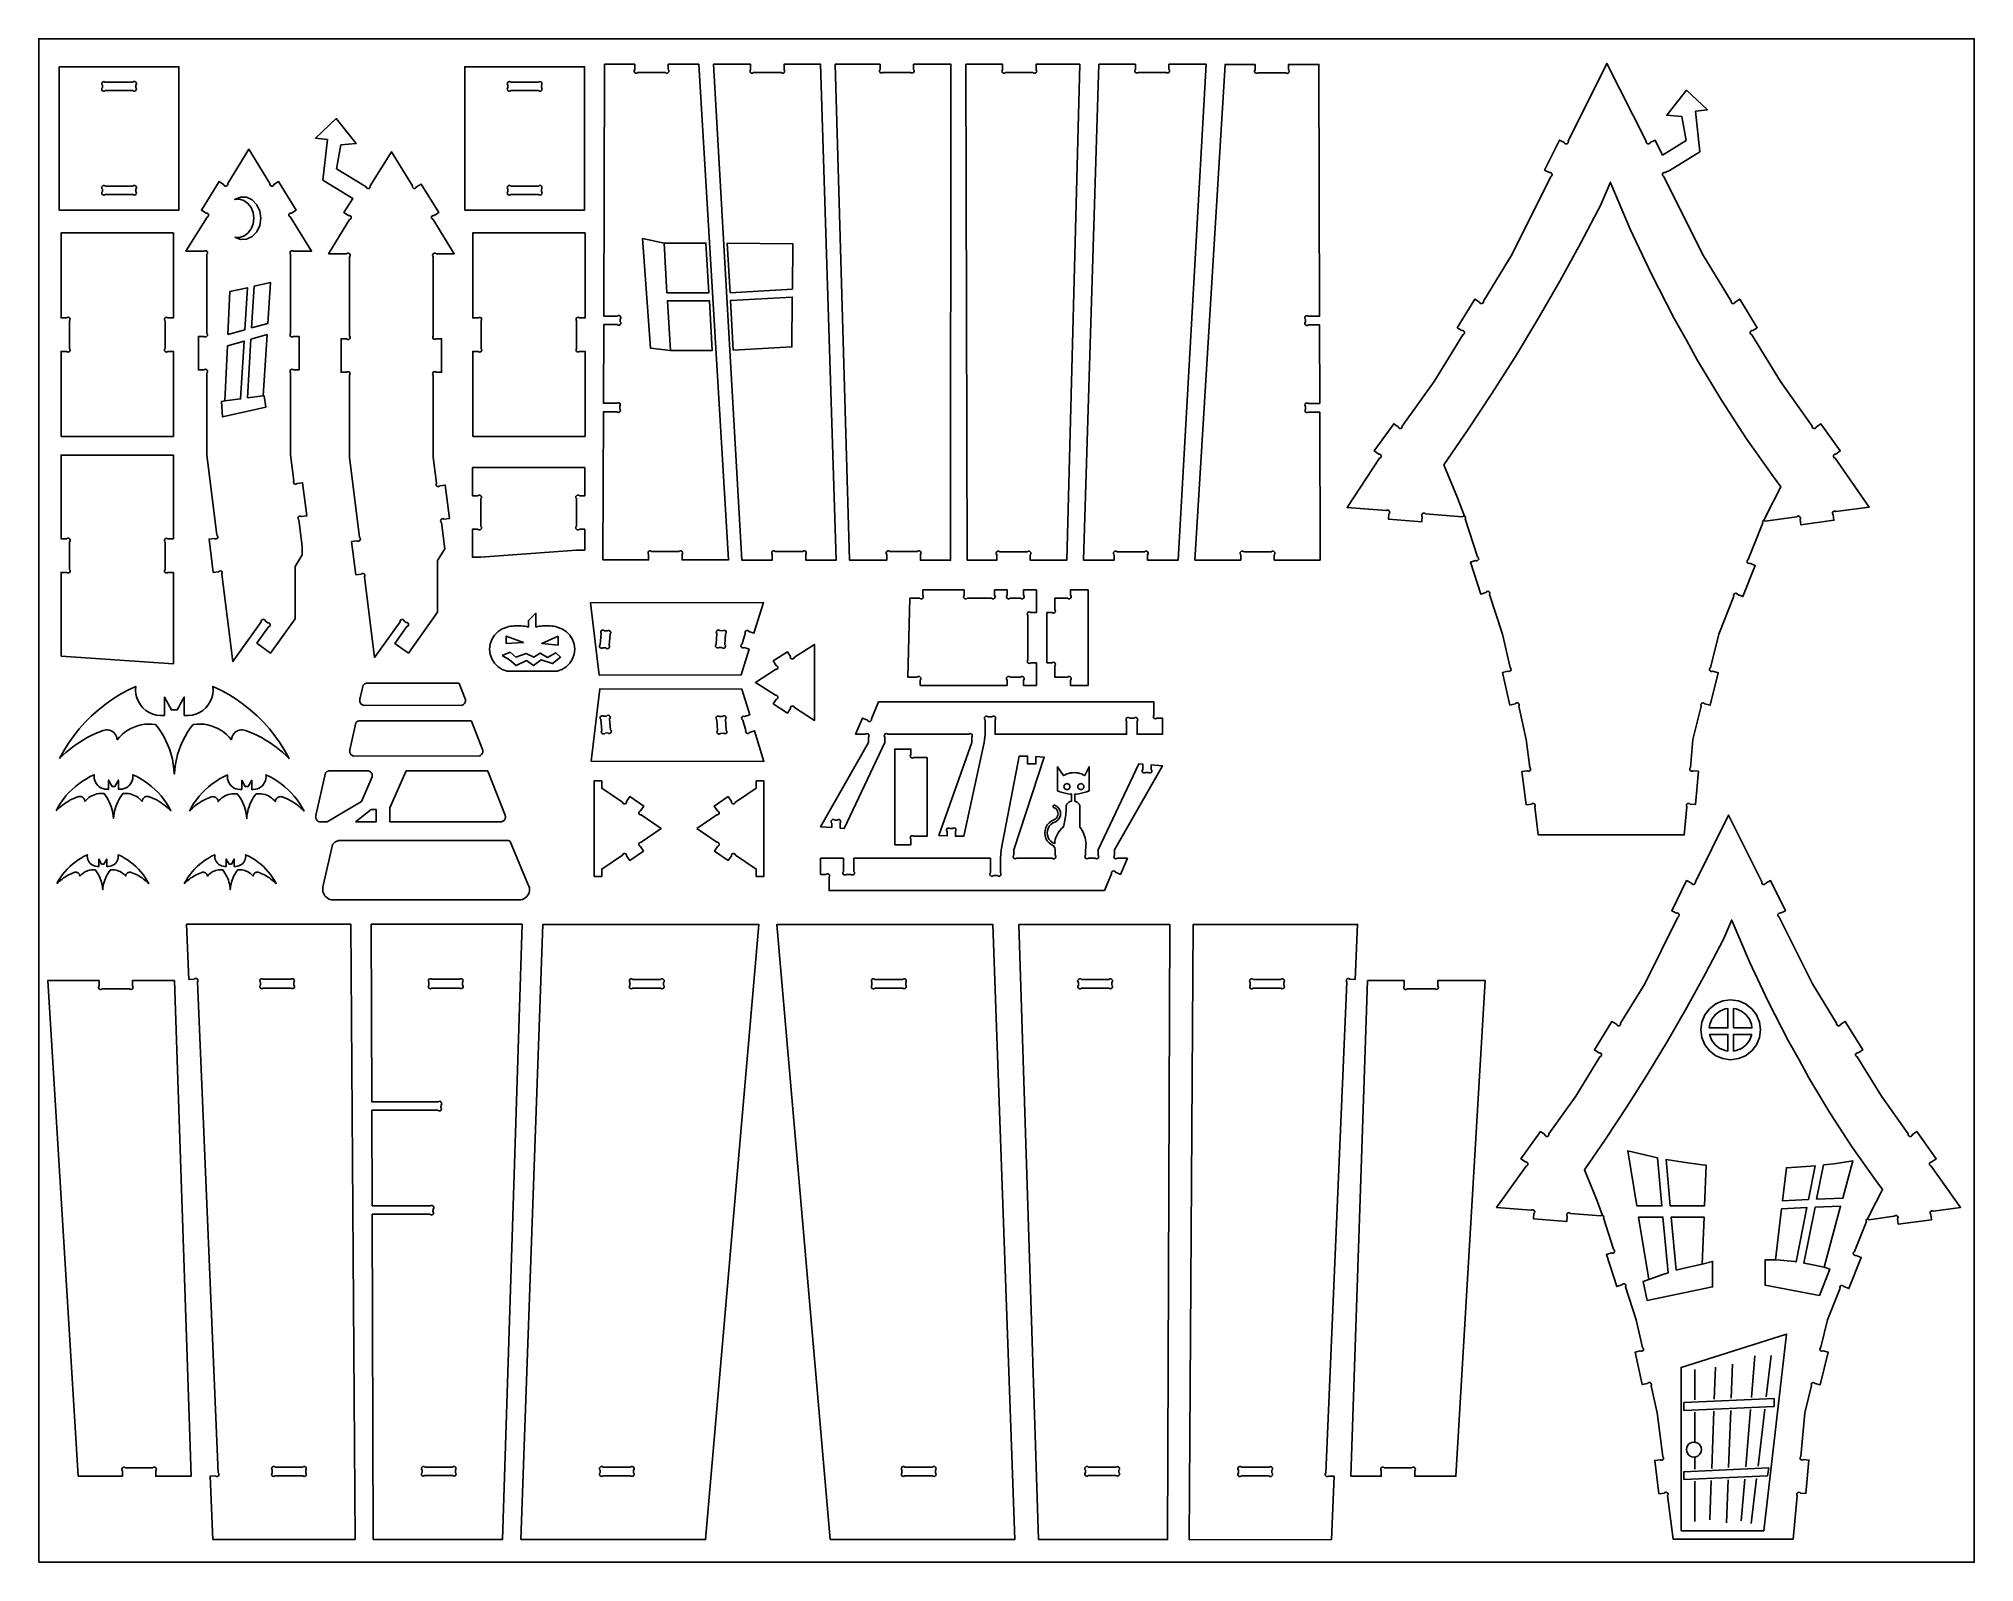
# Model space of a CAD drawing. Extents: x -14.4 to 78, y -12.4 to 60.3.
import ezdxf

# ---------------------------------------------------------------- set-up
doc = ezdxf.new("R2010")
doc.units = 0
doc.header["$MEASUREMENT"] = 0
doc.layers.get('0').update_dxf_attribs({"linetype": 'CONTINUOUS'})
doc.layers.add('ENGRAVING', color=1, linetype='CONTINUOUS')

msp = doc.modelspace()

# ---------------------------------------------------------------- linework, layer by layer
for points in [[(-14.397, -12.427), (-14.397, 60.255), (77.954, 60.255), (77.954, -12.427)], [(-13.42, 58.921), (-7.704, 58.921), (-7.704, 52.084), (-13.42, 52.084)], [(5.93, 52.084), (5.93, 58.921), (11.646, 58.921), (11.646, 52.084)], [(-5.046, 50.79), (-4.823, 50.776), (-4.605, 50.841), (-4.413, 50.98), (-4.263, 51.179), (-4.167, 51.423), (-4.134, 51.69), (-4.167, 51.957), (-4.263, 52.201), (-4.413, 52.4), (-4.605, 52.539), (-4.823, 52.604), (-5.046, 52.59), (-4.772, 52.699), (-4.483, 52.69), (-4.213, 52.564), (-3.994, 52.337), (-3.851, 52.033), (-3.802, 51.69), (-3.851, 51.347), (-3.994, 51.043), (-4.213, 50.816), (-4.483, 50.69), (-4.772, 50.681)], [(15.58, 48.133), (17.578, 48.133), (17.435, 50.503), (15.438, 50.503)], [(18.587, 48.14), (18.452, 50.498), (21.578, 50.475), (21.562, 48.31)], [(-5.369, 46.137), (-5.274, 48.191), (-4.442, 48.376), (-4.565, 46.365)], [(-4.237, 46.458), (-3.465, 46.677), (-3.337, 48.621), (-4.115, 48.448)], [(15.746, 45.384), (17.743, 45.384), (17.601, 47.754), (15.603, 47.754)], [(18.744, 45.391), (21.541, 45.551), (21.559, 47.93), (18.608, 47.761)], [(-5.515, 42.977), (-5.394, 45.601), (-4.598, 45.827), (-4.767, 43.075)], [(-4.442, 43.118), (-4.27, 45.92), (-3.501, 46.137), (-3.694, 43.217)], [(7.349, 30.462), (7.518, 30.29), (7.721, 30.16), (7.947, 30.077), (10.344, 30.077), (10.57, 30.16), (10.773, 30.29), (10.942, 30.462), (11.069, 30.666), (11.148, 30.894), (11.175, 31.134), (11.148, 31.373), (11.069, 31.601), (10.942, 31.806), (10.773, 31.978), (10.57, 32.108), (10.344, 32.19), (10.26, 32.209), (10.175, 32.224), (10.09, 32.236), (10.005, 32.244), (9.919, 32.25), (9.833, 32.251), (9.747, 32.25), (9.662, 32.244), (9.576, 32.236), (9.491, 32.224), (9.407, 32.209), (9.323, 32.19), (9.323, 32.849), (8.968, 32.499), (8.968, 32.19), (8.884, 32.209), (8.8, 32.224), (8.715, 32.236), (8.629, 32.244), (8.544, 32.25), (8.458, 32.251), (8.372, 32.25), (8.286, 32.244), (8.201, 32.236), (8.116, 32.224), (8.031, 32.209), (7.947, 32.19), (7.721, 32.108), (7.518, 31.978), (7.349, 31.806), (7.222, 31.601), (7.143, 31.373), (7.117, 31.134), (7.143, 30.894), (7.222, 30.666)], [(7.914, 31.404), (7.914, 31.758), (8.729, 31.452)], [(10.385, 31.758), (9.605, 31.404), (10.385, 31.331)], [(7.718, 30.838), (8.095, 30.983), (8.372, 30.759), (8.865, 30.932), (9.228, 30.756), (9.528, 30.948), (9.875, 30.743), (10.273, 30.956), (10.506, 30.753), (10.116, 30.442), (9.574, 30.617), (9.208, 30.354), (8.877, 30.585), (8.383, 30.353), (8.058, 30.63)], [(-13.402, 25.914), (-13.255, 26.061), (-13.102, 26.202), (-12.944, 26.337), (-12.781, 26.465), (-12.614, 26.588), (-12.442, 26.704), (-12.265, 26.813), (-12.085, 26.915), (-11.9, 27.011), (-11.712, 27.099), (-11.521, 27.18), (-11.327, 27.254), (-11.252, 27.274), (-11.175, 27.283), (-11.097, 27.28), (-11.02, 27.264), (-10.947, 27.237), (-10.879, 27.2), (-10.818, 27.152), (-10.764, 27.095), (-10.72, 27.031), (-10.687, 26.961), (-10.664, 26.886), (-10.654, 26.809), (-10.542, 26.939), (-10.419, 27.059), (-10.286, 27.168), (-10.144, 27.265), (-9.994, 27.349), (-9.838, 27.42), (-9.676, 27.477), (-9.51, 27.521), (-9.341, 27.549), (-9.169, 27.563), (-8.998, 27.563), (-8.827, 27.547), (-8.685, 27.361), (-8.554, 27.168), (-8.434, 26.967), (-8.327, 26.76), (-8.231, 26.546), (-8.148, 26.328), (-8.078, 26.105), (-8.021, 25.879), (-7.977, 25.649), (-7.946, 25.417), (-7.929, 25.184), (-7.922, 25.184), (-7.905, 25.417), (-7.874, 25.649), (-7.83, 25.879), (-7.773, 26.105), (-7.703, 26.328), (-7.62, 26.546), (-7.524, 26.76), (-7.416, 26.967), (-7.297, 27.168), (-7.166, 27.361), (-7.024, 27.547), (-6.853, 27.563), (-6.681, 27.563), (-6.51, 27.549), (-6.341, 27.521), (-6.175, 27.477), (-6.013, 27.42), (-5.857, 27.349), (-5.707, 27.265), (-5.565, 27.168), (-5.432, 27.059), (-5.309, 26.939), (-5.197, 26.809), (-5.187, 26.886), (-5.164, 26.961), (-5.131, 27.031), (-5.087, 27.095), (-5.033, 27.152), (-4.972, 27.2), (-4.904, 27.237), (-4.83, 27.264), (-4.754, 27.28), (-4.676, 27.283), (-4.599, 27.274), (-4.524, 27.254), (-4.33, 27.18), (-4.139, 27.099), (-3.951, 27.011), (-3.766, 26.915), (-3.586, 26.813), (-3.409, 26.704), (-3.237, 26.588), (-3.069, 26.465), (-2.907, 26.337), (-2.749, 26.202), (-2.596, 26.061), (-2.449, 25.914), (-2.654, 26.287), (-2.88, 26.648), (-3.126, 26.995), (-3.39, 27.328), (-3.674, 27.646), (-3.974, 27.947), (-4.291, 28.231), (-4.624, 28.496), (-4.97, 28.743), (-5.331, 28.969), (-5.703, 29.175), (-6.086, 29.359), (-6.076, 29.173), (-6.094, 28.987), (-6.14, 28.806), (-6.212, 28.634), (-6.31, 28.475), (-6.43, 28.332), (-6.57, 28.209), (-6.728, 28.109), (-6.899, 28.033), (-7.079, 27.985), (-7.264, 27.963), (-7.451, 27.971), (-7.451, 28.849), (-7.79, 28.239), (-8.061, 28.239), (-8.4, 28.849), (-8.4, 27.971), (-8.587, 27.963), (-8.772, 27.985), (-8.952, 28.033), (-9.123, 28.109), (-9.28, 28.209), (-9.421, 28.332), (-9.541, 28.475), (-9.639, 28.634), (-9.711, 28.806), (-9.757, 28.987), (-9.775, 29.173), (-9.765, 29.359), (-10.148, 29.175), (-10.52, 28.969), (-10.88, 28.743), (-11.227, 28.496), (-11.56, 28.231), (-11.877, 27.947), (-12.177, 27.646), (-12.461, 27.328), (-12.725, 26.995), (-12.971, 26.648), (-13.197, 26.287)], [(0.972, 28.531), (0.994, 28.507), (1.02, 28.487), (1.048, 28.47), (1.078, 28.457), (1.109, 28.448), (5.784, 28.454), (5.816, 28.464), (5.846, 28.478), (5.874, 28.497), (5.899, 28.519), (5.921, 28.545), (5.939, 28.573), (5.952, 28.604), (5.962, 28.636), (5.966, 28.669), (5.966, 28.703), (5.961, 28.736), (5.952, 28.768), (5.668, 29.491), (5.665, 29.494), (5.662, 29.497), (5.659, 29.5), (5.655, 29.502), (5.652, 29.504), (5.648, 29.506), (5.644, 29.507), (5.64, 29.509), (5.636, 29.51), (5.632, 29.511), (5.628, 29.511), (5.623, 29.512), (1.312, 29.512), (1.29, 29.512), (1.269, 29.512), (1.247, 29.509), (1.226, 29.506), (1.206, 29.5), (1.185, 29.493), (1.166, 29.485), (1.147, 29.475), (1.129, 29.463), (1.111, 29.451), (1.095, 29.437), (1.08, 29.422), (0.927, 28.746), (0.92, 28.714), (0.918, 28.682), (0.92, 28.649), (0.927, 28.617), (0.938, 28.587), (0.953, 28.558)], [(0.492, 26.116), (0.514, 26.092), (0.539, 26.071), (0.567, 26.054), (0.597, 26.041), (0.628, 26.032), (6.614, 26.038), (6.646, 26.048), (6.676, 26.063), (6.704, 26.081), (6.73, 26.104), (6.751, 26.129), (6.769, 26.158), (6.783, 26.188), (6.792, 26.221), (6.797, 26.254), (6.797, 26.288), (6.792, 26.321), (6.782, 26.353), (6.257, 27.692), (6.254, 27.694), (6.251, 27.697), (6.247, 27.7), (6.244, 27.702), (6.24, 27.704), (6.237, 27.706), (6.233, 27.708), (6.229, 27.709), (6.225, 27.71), (6.221, 27.711), (6.216, 27.712), (6.212, 27.712), (0.871, 27.712), (0.858, 27.709), (0.844, 27.706), (0.831, 27.701), (0.819, 27.696), (0.806, 27.689), (0.795, 27.682), (0.784, 27.674), (0.773, 27.665), (0.764, 27.655), (0.755, 27.645), (0.747, 27.634), (0.739, 27.622), (0.446, 26.331), (0.44, 26.299), (0.438, 26.266), (0.44, 26.234), (0.447, 26.202), (0.458, 26.171), (0.473, 26.142)], [(-13.565, 23.423), (-13.492, 23.497), (-13.415, 23.567), (-13.336, 23.635), (-13.255, 23.699), (-13.171, 23.76), (-13.085, 23.818), (-12.997, 23.873), (-12.907, 23.924), (-12.814, 23.972), (-12.72, 24.016), (-12.625, 24.056), (-12.528, 24.093), (-12.49, 24.103), (-12.452, 24.108), (-12.413, 24.106), (-12.375, 24.098), (-12.338, 24.085), (-12.304, 24.066), (-12.273, 24.042), (-12.246, 24.014), (-12.224, 23.982), (-12.208, 23.947), (-12.196, 23.909), (-12.191, 23.871), (-12.135, 23.936), (-12.074, 23.996), (-12.007, 24.05), (-11.936, 24.098), (-11.861, 24.141), (-11.783, 24.176), (-11.702, 24.205), (-11.619, 24.227), (-11.535, 24.241), (-11.449, 24.248), (-11.363, 24.247), (-11.278, 24.24), (-11.207, 24.147), (-11.141, 24.05), (-11.082, 23.95), (-11.028, 23.846), (-10.98, 23.739), (-10.938, 23.63), (-10.903, 23.519), (-10.875, 23.405), (-10.853, 23.291), (-10.837, 23.175), (-10.829, 23.058), (-10.825, 23.058), (-10.817, 23.175), (-10.801, 23.291), (-10.779, 23.405), (-10.751, 23.519), (-10.716, 23.63), (-10.674, 23.739), (-10.626, 23.846), (-10.573, 23.95), (-10.513, 24.05), (-10.447, 24.147), (-10.376, 24.24), (-10.291, 24.247), (-10.205, 24.248), (-10.119, 24.241), (-10.035, 24.227), (-9.952, 24.205), (-9.871, 24.176), (-9.793, 24.141), (-9.718, 24.098), (-9.647, 24.05), (-9.58, 23.996), (-9.519, 23.936), (-9.463, 23.871), (-9.458, 23.909), (-9.446, 23.947), (-9.43, 23.982), (-9.408, 24.014), (-9.381, 24.042), (-9.35, 24.066), (-9.316, 24.085), (-9.279, 24.098), (-9.241, 24.106), (-9.202, 24.108), (-9.164, 24.103), (-9.126, 24.093), (-9.029, 24.056), (-8.934, 24.016), (-8.84, 23.972), (-8.747, 23.924), (-8.657, 23.873), (-8.569, 23.818), (-8.483, 23.76), (-8.399, 23.699), (-8.318, 23.635), (-8.239, 23.567), (-8.162, 23.497), (-8.089, 23.423), (-8.191, 23.61), (-8.304, 23.79), (-8.427, 23.964), (-8.559, 24.13), (-8.701, 24.289), (-8.851, 24.44), (-9.01, 24.582), (-9.176, 24.714), (-9.349, 24.838), (-9.53, 24.951), (-9.716, 25.054), (-9.907, 25.146), (-9.902, 25.053), (-9.911, 24.96), (-9.934, 24.869), (-9.97, 24.783), (-10.019, 24.704), (-10.079, 24.632), (-10.15, 24.571), (-10.228, 24.521), (-10.314, 24.483), (-10.404, 24.459), (-10.496, 24.448), (-10.59, 24.451), (-10.59, 24.891), (-10.759, 24.586), (-10.895, 24.586), (-11.064, 24.891), (-11.064, 24.451), (-11.158, 24.448), (-11.25, 24.459), (-11.34, 24.483), (-11.426, 24.521), (-11.505, 24.571), (-11.575, 24.632), (-11.635, 24.704), (-11.684, 24.783), (-11.72, 24.869), (-11.743, 24.96), (-11.752, 25.053), (-11.747, 25.146), (-11.938, 25.054), (-12.124, 24.951), (-12.305, 24.838), (-12.478, 24.714), (-12.644, 24.582), (-12.803, 24.44), (-12.953, 24.289), (-13.095, 24.13), (-13.227, 23.964), (-13.35, 23.79), (-13.463, 23.61)], [(-7.21, 23.412), (-7.137, 23.486), (-7.061, 23.556), (-6.982, 23.624), (-6.9, 23.688), (-6.816, 23.749), (-6.73, 23.807), (-6.642, 23.862), (-6.552, 23.913), (-6.46, 23.961), (-6.366, 24.005), (-6.27, 24.045), (-6.173, 24.082), (-6.136, 24.092), (-6.097, 24.097), (-6.058, 24.095), (-6.02, 24.087), (-5.983, 24.074), (-5.949, 24.055), (-5.918, 24.031), (-5.892, 24.003), (-5.87, 23.971), (-5.853, 23.935), (-5.842, 23.898), (-5.836, 23.86), (-5.78, 23.925), (-5.719, 23.985), (-5.652, 24.039), (-5.582, 24.087), (-5.507, 24.13), (-5.429, 24.165), (-5.348, 24.194), (-5.265, 24.215), (-5.18, 24.23), (-5.094, 24.237), (-5.008, 24.236), (-4.923, 24.229), (-4.852, 24.136), (-4.787, 24.039), (-4.727, 23.939), (-4.673, 23.835), (-4.625, 23.728), (-4.584, 23.619), (-4.549, 23.508), (-4.52, 23.394), (-4.498, 23.28), (-4.483, 23.164), (-4.474, 23.047), (-4.47, 23.047), (-4.462, 23.164), (-4.447, 23.28), (-4.425, 23.394), (-4.396, 23.508), (-4.361, 23.619), (-4.319, 23.728), (-4.272, 23.835), (-4.218, 23.939), (-4.158, 24.039), (-4.093, 24.136), (-4.022, 24.229), (-3.936, 24.236), (-3.85, 24.237), (-3.765, 24.23), (-3.68, 24.215), (-3.597, 24.194), (-3.516, 24.165), (-3.438, 24.13), (-3.363, 24.087), (-3.292, 24.039), (-3.226, 23.985), (-3.164, 23.925), (-3.108, 23.86), (-3.103, 23.898), (-3.092, 23.935), (-3.075, 23.971), (-3.053, 24.003), (-3.026, 24.031), (-2.995, 24.055), (-2.961, 24.074), (-2.925, 24.087), (-2.887, 24.095), (-2.848, 24.097), (-2.809, 24.092), (-2.771, 24.082), (-2.674, 24.045), (-2.579, 24.005), (-2.485, 23.961), (-2.393, 23.913), (-2.302, 23.862), (-2.214, 23.807), (-2.128, 23.749), (-2.044, 23.688), (-1.963, 23.624), (-1.884, 23.556), (-1.808, 23.486), (-1.734, 23.412), (-1.837, 23.599), (-1.95, 23.779), (-2.072, 23.953), (-2.205, 24.119), (-2.346, 24.278), (-2.497, 24.429), (-2.655, 24.571), (-2.821, 24.703), (-2.995, 24.826), (-3.175, 24.94), (-3.361, 25.043), (-3.553, 25.135), (-3.548, 25.042), (-3.557, 24.949), (-3.579, 24.858), (-3.616, 24.772), (-3.664, 24.693), (-3.725, 24.621), (-3.795, 24.56), (-3.873, 24.51), (-3.959, 24.472), (-4.049, 24.448), (-4.142, 24.437), (-4.235, 24.44), (-4.235, 24.88), (-4.404, 24.575), (-4.54, 24.575), (-4.71, 24.88), (-4.71, 24.44), (-4.803, 24.437), (-4.896, 24.448), (-4.986, 24.472), (-5.071, 24.51), (-5.15, 24.56), (-5.22, 24.621), (-5.28, 24.693), (-5.329, 24.772), (-5.365, 24.858), (-5.388, 24.949), (-5.397, 25.042), (-5.392, 25.135), (-5.583, 25.043), (-5.77, 24.94), (-5.95, 24.826), (-6.123, 24.703), (-6.289, 24.571), (-6.448, 24.429), (-6.598, 24.278), (-6.74, 24.119), (-6.872, 23.953), (-6.995, 23.779), (-7.108, 23.599)], [(-0.993, 22.895), (-0.634, 22.894), (0.999, 23.87), (1.509, 25.036), (1.518, 25.073), (1.52, 25.111), (1.516, 25.149), (1.506, 25.185), (1.489, 25.219), (1.467, 25.25), (1.44, 25.277), (1.409, 25.299), (1.374, 25.315), (1.337, 25.324), (1.299, 25.328), (-0.479, 25.328), (-0.501, 25.328), (-0.522, 25.328), (-0.544, 25.325), (-0.565, 25.322), (-0.585, 25.316), (-0.606, 25.309), (-0.625, 25.301), (-0.644, 25.291), (-0.662, 25.279), (-0.68, 25.267), (-0.696, 25.253), (-0.711, 25.238), (-1.175, 23.194), (-1.182, 23.162), (-1.184, 23.129), (-1.181, 23.097), (-1.175, 23.065), (-1.164, 23.034), (-1.149, 23.005), (-1.13, 22.978), (-1.107, 22.955), (-1.082, 22.934), (-1.054, 22.917), (-1.024, 22.904)], [(2.359, 22.897), (2.359, 23.569), (3.137, 25.328), (6.991, 25.328), (6.996, 25.327), (7, 25.327), (7.004, 25.326), (7.008, 25.325), (7.012, 25.323), (7.016, 25.322), (7.019, 25.32), (7.023, 25.318), (7.026, 25.315), (7.03, 25.313), (7.033, 25.31), (7.036, 25.307), (7.857, 23.216), (7.866, 23.183), (7.871, 23.15), (7.871, 23.117), (7.867, 23.083), (7.858, 23.051), (7.844, 23.02), (7.826, 22.992), (7.804, 22.966), (7.779, 22.944), (7.751, 22.926), (7.721, 22.911), (7.689, 22.901)], [(34.56, 24.477), (34.537, 24.507), (34.523, 24.541), (34.518, 24.578), (34.523, 24.615), (34.537, 24.649), (34.56, 24.678), (34.59, 24.701), (34.624, 24.715), (34.661, 24.72), (34.698, 24.715), (34.732, 24.701), (34.762, 24.678), (34.784, 24.649), (34.798, 24.615), (34.803, 24.578), (34.798, 24.541), (34.784, 24.507), (34.762, 24.477), (34.732, 24.454), (34.698, 24.44), (34.661, 24.435), (34.624, 24.44), (34.59, 24.454)], [(35.225, 24.477), (35.202, 24.507), (35.188, 24.541), (35.183, 24.578), (35.188, 24.615), (35.202, 24.649), (35.225, 24.678), (35.254, 24.701), (35.289, 24.715), (35.326, 24.72), (35.362, 24.715), (35.397, 24.701), (35.426, 24.678), (35.449, 24.649), (35.463, 24.615), (35.468, 24.578), (35.463, 24.541), (35.449, 24.507), (35.426, 24.477), (35.397, 24.454), (35.362, 24.44), (35.326, 24.435), (35.289, 24.44), (35.254, 24.454)], [(0.723, 22.895), (1.698, 22.896), (1.698, 23.487), (1.466, 23.487)], [(-13.529, 19.947), (-13.47, 20.006), (-13.409, 20.062), (-13.346, 20.116), (-13.281, 20.168), (-13.214, 20.217), (-13.145, 20.263), (-13.074, 20.307), (-13.002, 20.348), (-12.928, 20.386), (-12.853, 20.421), (-12.777, 20.453), (-12.699, 20.483), (-12.669, 20.491), (-12.638, 20.495), (-12.607, 20.493), (-12.577, 20.487), (-12.547, 20.476), (-12.52, 20.461), (-12.495, 20.442), (-12.474, 20.419), (-12.457, 20.394), (-12.443, 20.366), (-12.434, 20.336), (-12.43, 20.305), (-12.385, 20.357), (-12.336, 20.405), (-12.283, 20.448), (-12.226, 20.487), (-12.166, 20.521), (-12.104, 20.549), (-12.039, 20.572), (-11.972, 20.59), (-11.905, 20.601), (-11.836, 20.607), (-11.767, 20.606), (-11.699, 20.6), (-11.642, 20.526), (-11.59, 20.449), (-11.542, 20.368), (-11.499, 20.285), (-11.461, 20.2), (-11.428, 20.113), (-11.4, 20.023), (-11.377, 19.933), (-11.359, 19.841), (-11.347, 19.748), (-11.34, 19.655), (-11.337, 19.655), (-11.33, 19.748), (-11.318, 19.841), (-11.3, 19.933), (-11.277, 20.023), (-11.249, 20.113), (-11.216, 20.2), (-11.178, 20.285), (-11.135, 20.368), (-11.087, 20.449), (-11.035, 20.526), (-10.978, 20.6), (-10.91, 20.606), (-10.841, 20.607), (-10.772, 20.601), (-10.705, 20.59), (-10.638, 20.572), (-10.574, 20.549), (-10.511, 20.521), (-10.451, 20.487), (-10.394, 20.448), (-10.341, 20.405), (-10.292, 20.357), (-10.247, 20.305), (-10.243, 20.336), (-10.234, 20.366), (-10.221, 20.394), (-10.203, 20.419), (-10.182, 20.442), (-10.157, 20.461), (-10.13, 20.476), (-10.101, 20.487), (-10.07, 20.493), (-10.039, 20.495), (-10.008, 20.491), (-9.978, 20.483), (-9.9, 20.453), (-9.824, 20.421), (-9.749, 20.386), (-9.675, 20.348), (-9.603, 20.307), (-9.532, 20.263), (-9.463, 20.217), (-9.396, 20.168), (-9.331, 20.116), (-9.268, 20.062), (-9.207, 20.006), (-9.148, 19.947), (-9.23, 20.096), (-9.32, 20.241), (-9.419, 20.38), (-9.525, 20.513), (-9.638, 20.64), (-9.758, 20.76), (-9.885, 20.874), (-10.018, 20.98), (-10.157, 21.078), (-10.301, 21.169), (-10.45, 21.251), (-10.603, 21.325), (-10.599, 21.251), (-10.606, 21.176), (-10.624, 21.104), (-10.653, 21.035), (-10.692, 20.971), (-10.74, 20.914), (-10.797, 20.865), (-10.86, 20.825), (-10.928, 20.795), (-11, 20.775), (-11.074, 20.767), (-11.149, 20.77), (-11.149, 21.121), (-11.284, 20.877), (-11.393, 20.877), (-11.528, 21.121), (-11.528, 20.77), (-11.603, 20.767), (-11.677, 20.775), (-11.749, 20.795), (-11.818, 20.825), (-11.881, 20.865), (-11.937, 20.914), (-11.985, 20.971), (-12.024, 21.035), (-12.053, 21.104), (-12.071, 21.176), (-12.078, 21.251), (-12.074, 21.325), (-12.228, 21.251), (-12.376, 21.169), (-12.521, 21.078), (-12.659, 20.98), (-12.792, 20.874), (-12.919, 20.76), (-13.039, 20.64), (-13.153, 20.513), (-13.258, 20.38), (-13.357, 20.241), (-13.447, 20.096)], [(-7.449, 19.947), (-7.367, 20.096), (-7.276, 20.241), (-7.178, 20.38), (-7.072, 20.513), (-6.959, 20.64), (-6.839, 20.76), (-6.712, 20.874), (-6.579, 20.98), (-6.44, 21.078), (-6.296, 21.169), (-6.147, 21.251), (-5.994, 21.325), (-5.998, 21.251), (-5.991, 21.176), (-5.973, 21.104), (-5.944, 21.035), (-5.905, 20.971), (-5.857, 20.914), (-5.8, 20.865), (-5.737, 20.825), (-5.669, 20.795), (-5.597, 20.775), (-5.523, 20.767), (-5.448, 20.77), (-5.448, 21.121), (-5.313, 20.877), (-5.204, 20.877), (-5.068, 21.121), (-5.068, 20.77), (-4.994, 20.767), (-4.92, 20.775), (-4.848, 20.795), (-4.779, 20.825), (-4.716, 20.865), (-4.66, 20.914), (-4.612, 20.971), (-4.573, 21.035), (-4.544, 21.104), (-4.526, 21.176), (-4.519, 21.251), (-4.523, 21.325), (-4.369, 21.251), (-4.22, 21.169), (-4.076, 21.078), (-3.938, 20.98), (-3.805, 20.874), (-3.678, 20.76), (-3.558, 20.64), (-3.444, 20.513), (-3.338, 20.38), (-3.24, 20.241), (-3.15, 20.096), (-3.068, 19.947), (-3.127, 20.006), (-3.188, 20.062), (-3.251, 20.116), (-3.316, 20.168), (-3.383, 20.217), (-3.452, 20.263), (-3.522, 20.307), (-3.595, 20.348), (-3.668, 20.386), (-3.744, 20.421), (-3.82, 20.453), (-3.898, 20.483), (-3.928, 20.491), (-3.959, 20.495), (-3.99, 20.493), (-4.02, 20.487), (-4.05, 20.476), (-4.077, 20.461), (-4.101, 20.442), (-4.123, 20.419), (-4.14, 20.394), (-4.154, 20.366), (-4.163, 20.336), (-4.167, 20.305), (-4.212, 20.357), (-4.261, 20.405), (-4.314, 20.448), (-4.371, 20.487), (-4.431, 20.521), (-4.493, 20.549), (-4.558, 20.572), (-4.625, 20.59), (-4.692, 20.601), (-4.761, 20.607), (-4.829, 20.606), (-4.898, 20.6), (-4.955, 20.526), (-5.007, 20.449), (-5.055, 20.368), (-5.098, 20.285), (-5.136, 20.2), (-5.169, 20.113), (-5.197, 20.023), (-5.22, 19.933), (-5.238, 19.841), (-5.25, 19.748), (-5.257, 19.655), (-5.26, 19.655), (-5.267, 19.748), (-5.279, 19.841), (-5.297, 19.933), (-5.319, 20.023), (-5.347, 20.113), (-5.381, 20.2), (-5.419, 20.285), (-5.462, 20.368), (-5.51, 20.449), (-5.562, 20.526), (-5.619, 20.6), (-5.687, 20.606), (-5.756, 20.607), (-5.824, 20.601), (-5.892, 20.59), (-5.959, 20.572), (-6.023, 20.549), (-6.086, 20.521), (-6.146, 20.487), (-6.202, 20.448), (-6.256, 20.405), (-6.305, 20.357), (-6.35, 20.305), (-6.354, 20.336), (-6.363, 20.366), (-6.376, 20.394), (-6.394, 20.419), (-6.415, 20.442), (-6.44, 20.461), (-6.467, 20.476), (-6.496, 20.487), (-6.527, 20.493), (-6.558, 20.495), (-6.589, 20.491), (-6.619, 20.483), (-6.697, 20.453), (-6.773, 20.421), (-6.848, 20.386), (-6.922, 20.348), (-6.994, 20.307), (-7.065, 20.263), (-7.134, 20.217), (-7.201, 20.168), (-7.266, 20.116), (-7.329, 20.062), (-7.39, 20.006)], [(-0.691, 19.315), (-0.635, 19.267), (-0.572, 19.228), (-0.504, 19.198), (-0.433, 19.177), (8.609, 19.177), (8.684, 19.197), (8.755, 19.228), (8.821, 19.27), (8.879, 19.321), (8.929, 19.381), (8.968, 19.448), (8.997, 19.52), (9.014, 19.596), (9.02, 19.673), (9.013, 19.751), (8.994, 19.826), (8.963, 19.898), (8.104, 21.956), (8.097, 21.963), (8.09, 21.969), (8.082, 21.975), (8.075, 21.98), (8.066, 21.985), (8.058, 21.989), (8.049, 21.993), (8.04, 21.996), (8.031, 21.999), (8.022, 22.001), (8.012, 22.002), (8.003, 22.003), (-0.054, 22.003), (-0.087, 21.998), (-0.119, 21.99), (-0.151, 21.981), (-0.182, 21.968), (-0.212, 21.954), (-0.24, 21.937), (-0.268, 21.919), (-0.294, 21.898), (-0.318, 21.875), (-0.34, 21.851), (-0.361, 21.825), (-0.379, 21.797), (-0.819, 19.862), (-0.839, 19.79), (-0.848, 19.717), (-0.847, 19.643), (-0.835, 19.57), (-0.813, 19.499), (-0.781, 19.432), (-0.74, 19.37)], [(8.603, -11.346), (17.419, -11.346), (19.955, 18.003), (9.658, 18.003)], [(23.359, -11.347), (20.823, 18.001), (31.119, 18.001), (32.175, -11.347)], [(33.307, -11.348), (39.467, -11.348), (39.565, 18.004), (32.369, 18.004)], [(65.311, 13.062), (66.196, 13.062), (66.196, 13.987), (66.063, 13.97), (65.815, 13.867), (65.601, 13.703), (65.437, 13.49), (65.335, 13.241)], [(66.463, 13.062), (67.348, 13.062), (67.325, 13.241), (67.222, 13.49), (67.058, 13.703), (66.845, 13.867), (66.596, 13.97), (66.463, 13.987)], [(65.815, 12.083), (66.063, 11.98), (66.196, 11.962), (66.196, 12.752), (65.329, 12.752), (65.335, 12.708), (65.437, 12.46), (65.601, 12.246)], [(66.463, 11.962), (66.596, 11.98), (66.845, 12.083), (67.058, 12.246), (67.222, 12.46), (67.325, 12.708), (67.331, 12.752), (66.463, 12.752)], [(61.851, 4.577), (63.05, 4.577), (62.839, 6.875), (62.296, 6.987), (61.418, 7.199)], [(63.449, 4.577), (65.081, 4.577), (65.162, 6.517), (64.966, 6.536), (64.071, 6.655), (63.245, 6.795)], [(68.804, 4.823), (68.989, 6.394), (69.472, 6.415), (70.364, 6.485), (70.042, 4.874)], [(70.433, 4.89), (71.681, 4.942), (72.162, 6.721), (71.27, 6.588), (70.76, 6.53)], [(62.431, 1.067), (63.098, 1.309), (63.343, 1.385), (63.099, 4.044), (61.939, 4.044)], [(63.731, 1.504), (63.775, 1.517), (64.463, 1.691), (64.966, 1.791), (65.059, 4.044), (63.498, 4.044)], [(68.472, 2.001), (68.692, 1.989), (69.397, 1.914), (69.449, 1.905), (69.966, 4.491), (68.759, 4.441)], [(69.824, 1.846), (70.097, 1.802), (70.791, 1.656), (71.577, 4.557), (70.356, 4.507)]]:
    msp.add_lwpolyline(points, close=True)
for points in [[(-11.22, 57.781), (-9.903, 57.781, 1), (-9.762, 57.923), (-9.762, 58.04, 1), (-9.903, 58.181), (-11.22, 58.181, 1), (-11.361, 58.04), (-11.361, 57.923, 1)], [(9.446, 57.781), (8.129, 57.781, -1), (7.988, 57.923), (7.988, 58.04, -1), (8.129, 58.181), (9.446, 58.181, -1), (9.587, 58.04), (9.587, 57.923, -1)], [(18.516, 35.386), (18.516, 35.388), (16.303, 35.388), (16.303, 35.658, 1), (16.162, 35.799), (14.845, 35.799, 1), (14.704, 35.658), (14.704, 35.388), (12.521, 35.388), (12.546, 42.457), (13.183, 42.455, 1), (13.325, 42.596), (13.325, 42.721, 1), (13.184, 42.863), (12.547, 42.865), (12.56, 46.617), (13.209, 46.615, 1), (13.351, 46.755), (13.352, 46.881, 1), (13.211, 47.023), (12.561, 47.025), (12.603, 59.037), (14.044, 59.037), (14.044, 58.781, 1), (14.185, 58.64), (15.502, 58.64, 1), (15.644, 58.781), (15.644, 59.037), (17.093, 59.037), (18.516, 35.388)], [(19.146, 35.382), (17.792, 59.037), (19.567, 59.037), (19.567, 58.779, 1), (19.709, 58.637), (21.025, 58.637, 1), (21.167, 58.779), (21.167, 59.037), (22.907, 59.037), (23.657, 35.382), (22.2, 35.382), (22.2, 35.654, 1), (22.059, 35.795), (20.742, 35.795, 1), (20.601, 35.654), (20.601, 35.382)], [(27.527, 35.792), (26.21, 35.793, 1), (26.069, 35.651), (26.069, 35.379), (24.282, 35.38), (23.607, 59.037), (25.745, 59.036), (25.745, 58.792, 1), (25.886, 58.651), (27.203, 58.651, 1), (27.344, 58.792), (27.344, 59.036), (29.126, 59.036), (29.11, 35.379), (27.668, 35.379), (27.668, 35.651, 1)], [(29.909, 35.379), (31.316, 35.379), (31.316, 35.638, -1), (31.457, 35.78), (32.774, 35.78, -1), (32.915, 35.638), (32.915, 35.379), (34.654, 35.379), (35.273, 59.038), (33.189, 59.038), (33.189, 58.779, -1), (33.047, 58.638), (31.73, 58.638, -1), (31.589, 58.779), (31.589, 59.038), (29.839, 59.038)], [(35.454, 35.379), (36.911, 35.38), (36.911, 35.638, -1), (37.052, 35.78), (38.369, 35.78, -1), (38.511, 35.639), (38.511, 35.38), (39.965, 35.38), (41.306, 59.036), (39.53, 59.036), (39.53, 58.792, -1), (39.389, 58.65), (38.072, 58.65, -1), (37.931, 58.792), (37.931, 59.036), (36.188, 59.036)], [(40.765, 35.38), (42.21, 59.03), (43.64, 59.03), (43.64, 58.772, 1), (43.781, 58.63), (45.098, 58.63, 1), (45.239, 58.772), (45.239, 59.03), (46.686, 59.03), (46.714, 47.015), (46.18, 47.014, 1), (46.039, 46.872), (46.039, 46.745, 1), (46.181, 46.604), (46.715, 46.605), (46.723, 42.856), (46.189, 42.854, 1), (46.048, 42.713), (46.048, 42.585, 1), (46.19, 42.444), (46.724, 42.446), (46.74, 35.38), (44.555, 35.38), (44.555, 35.639, 1), (44.414, 35.78), (43.097, 35.78, 1), (42.956, 35.639), (42.956, 35.38)], [(56.566, 23.707), (56.823, 23.739, -1), (56.981, 23.616), (57.149, 22.276), (64.118, 22.276), (64.239, 23.613, -1), (64.393, 23.741), (64.65, 23.717), (64.795, 25.31), (64.538, 25.334, -1), (64.41, 25.487), (64.531, 26.825), (64.922, 28.419, -1), (65.093, 28.522), (65.357, 28.458), (65.737, 30.011), (65.473, 30.076, -1), (65.37, 30.247), (65.76, 31.841), (66.48, 33.663, -1), (66.664, 33.743), (66.918, 33.642), (67.506, 35.13), (67.251, 35.23, -1), (67.171, 35.414), (67.861, 37.159, -1), (67.974, 37.247), (69.482, 37.448, -1), (69.641, 37.327), (69.675, 37.071), (71.26, 37.282), (71.226, 37.538, -1), (71.348, 37.697), (72.939, 37.91), (71.312, 40.241, -1), (71.346, 40.437), (71.558, 40.588), (70.629, 41.89), (70.418, 41.739, -1), (70.221, 41.772), (68.701, 43.903), (67.334, 46.135, -1), (67.381, 46.329), (67.602, 46.464), (66.767, 47.828), (66.546, 47.693, -1), (66.352, 47.74), (64.985, 49.972), (63.142, 53.681, -1), (63.206, 53.87), (63.438, 53.985), (64.862, 54.862), (64.647, 56.796), (65.218, 56.859), (65.217, 56.866), (64.222, 57.795), (63.278, 56.601), (64.005, 56.537), (64.21, 55.404), (63.079, 54.707), (62.726, 55.417), (62.493, 55.302, -1), (62.304, 55.365), (60.423, 59.074), (58.58, 55.366, -1), (58.391, 55.302), (58.159, 55.417), (57.448, 53.985), (57.679, 53.87, -1), (57.743, 53.68), (55.9, 49.972), (54.533, 47.74, -1), (54.339, 47.693), (54.119, 47.828), (53.283, 46.464), (53.504, 46.329, -1), (53.551, 46.135), (52.184, 43.902), (50.664, 41.772, -1), (50.467, 41.739), (50.257, 41.889), (49.327, 40.587), (49.542, 40.434, -1), (49.578, 40.241), (48.029, 37.894), (49.897, 37.744, -1), (50.027, 37.592), (50.006, 37.334), (51.595, 37.207), (51.615, 37.465, -1), (51.768, 37.594), (53.543, 37.452, -1), (53.666, 37.354), (54.253, 35.538, -1), (54.162, 35.36), (53.916, 35.281), (54.407, 33.759), (54.653, 33.838, -1), (54.831, 33.747), (55.447, 31.841), (55.805, 30.251, -1), (55.699, 30.082), (55.446, 30.025), (55.798, 28.465), (56.05, 28.521, -1), (56.219, 28.415), (56.578, 26.825), (56.746, 25.484, -1), (56.623, 25.326), (56.367, 25.294)], [(3.13, 32.412), (3.045, 32.473, 1), (2.847, 32.44), (1.631, 30.736), (1.146, 34.591, 1), (0.988, 34.713), (0.732, 34.681), (0.532, 36.268), (0.789, 36.3, 1), (0.911, 36.458), (0.43, 40.286), (0.43, 44.2, 1), (0.288, 44.341), (0.03, 44.341), (0.03, 45.94), (0.288, 45.94, 1), (0.43, 46.082), (0.43, 49.854, 1), (0.288, 49.996), (-0.57, 49.996), (0.436, 51.628, 1), (0.389, 51.822), (0.169, 51.958), (0.587, 52.636), (-0.837, 53.513), (-0.622, 55.446), (-1.193, 55.51), (-1.192, 55.517), (-0.197, 56.446), (0.747, 55.252), (0.019, 55.188), (-0.185, 54.055), (1.228, 53.184, 1), (1.423, 53.23), (2.428, 54.863), (3.434, 53.23, 1), (3.628, 53.184), (3.848, 53.32), (4.687, 51.958), (4.467, 51.822, 1), (4.421, 51.628), (5.426, 49.996), (4.568, 49.996, 1), (4.427, 49.854), (4.427, 46.082, 1), (4.568, 45.94), (4.827, 45.94), (4.827, 44.341), (4.568, 44.341, 1), (4.427, 44.2), (4.427, 40.286), (4.582, 39.05, 1), (4.74, 38.927), (4.997, 38.959), (5.196, 37.372), (4.94, 37.34, 1), (4.817, 37.182), (4.976, 35.925), (4.635, 35.367), (4.635, 32.9), (3.24, 30.945), (2.589, 31.41), (3.163, 32.215, 1)], [(-6.071, 34.798), (-5.814, 34.83, -1), (-5.656, 34.707), (-5.132, 30.542), (-3.778, 32.44, -1), (-3.581, 32.473), (-3.465, 32.39, -1), (-3.432, 32.193), (-3.988, 31.413), (-3.338, 30.948), (-2.168, 32.588), (-2.168, 35.08), (-1.827, 35.632), (-1.827, 36.042), (-1.985, 37.299, -1), (-1.863, 37.457), (-1.606, 37.489), (-1.806, 39.076), (-2.062, 39.044, -1), (-2.22, 39.166), (-2.376, 40.402), (-2.376, 44.316, -1), (-2.234, 44.458), (-1.976, 44.458), (-1.976, 46.057), (-2.234, 46.057, -1), (-2.376, 46.199), (-2.376, 49.971, -1), (-2.234, 50.113), (-1.376, 50.113), (-2.382, 51.745, -1), (-2.336, 51.939), (-2.116, 52.075), (-2.954, 53.437), (-3.174, 53.301, -1), (-3.369, 53.347), (-4.374, 54.979), (-5.38, 53.347, -1), (-5.574, 53.301), (-5.794, 53.437), (-6.633, 52.075), (-6.413, 51.939, -1), (-6.367, 51.745), (-7.372, 50.113), (-6.514, 50.113, -1), (-6.373, 49.971), (-6.373, 46.199, -1), (-6.514, 46.057), (-6.773, 46.057), (-6.773, 44.458), (-6.514, 44.458, -1), (-6.373, 44.316), (-6.373, 40.402), (-5.891, 36.575, -1), (-6.014, 36.417), (-6.27, 36.385)], [(-11.361, 53.082), (-11.361, 52.965, 1), (-11.22, 52.823), (-9.903, 52.823, 1), (-9.762, 52.965), (-9.762, 53.082, 1), (-9.903, 53.223), (-11.22, 53.223, 1)], [(8.129, 53.223), (9.446, 53.223, -1), (9.587, 53.082), (9.587, 52.965, -1), (9.446, 52.823), (8.129, 52.823, -1), (7.988, 52.965), (7.988, 53.082, -1)], [(-13.329, 41.282), (-7.971, 41.282), (-7.971, 45.338), (-8.229, 45.338, -1), (-8.371, 45.479), (-8.371, 46.796, -1), (-8.229, 46.937), (-7.971, 46.937), (-7.971, 50.992), (-13.329, 50.992), (-13.329, 46.937), (-13.07, 46.937, -1), (-12.929, 46.796), (-12.929, 45.479, -1), (-13.07, 45.338), (-13.329, 45.338)], [(6.311, 41.282), (6.311, 45.338), (6.57, 45.338, 1), (6.711, 45.479), (6.711, 46.796, 1), (6.57, 46.937), (6.311, 46.937), (6.311, 50.992), (11.669, 50.992), (11.669, 46.937), (11.411, 46.937, 1), (11.269, 46.796), (11.269, 45.479, 1), (11.411, 45.338), (11.669, 45.338), (11.669, 41.282)], [(-13.328, 30.799), (-13.328, 34.798), (-13.069, 34.798, 1), (-12.928, 34.939), (-12.928, 36.256, 1), (-13.069, 36.397), (-13.328, 36.397), (-13.328, 40.396), (-7.97, 40.396), (-7.97, 36.397), (-8.228, 36.397, 1), (-8.37, 36.256), (-8.37, 34.939, 1), (-8.228, 34.798), (-7.97, 34.798), (-7.97, 30.431)], [(6.7, 35.519), (6.3, 35.519), (6.3, 36.856), (6.559, 36.856, 1), (6.7, 36.997), (6.7, 38.314, 1), (6.559, 38.456), (6.3, 38.456), (6.3, 39.792), (11.658, 39.792), (11.658, 38.456), (11.4, 38.456, 1), (11.258, 38.314), (11.258, 36.997, 1), (11.4, 36.856), (11.658, 36.856), (11.658, 35.862), (11.258, 35.862)], [(12.347, 29.894), (19.126, 29.912), (19.498, 31.133), (19.257, 31.207, -1), (19.163, 31.383), (19.314, 31.878, -1), (19.49, 31.972), (19.731, 31.898), (20.177, 33.36), (11.927, 33.339)], [(27.665, 29.404), (27.665, 29.662, 1), (27.523, 29.803), (27.075, 29.803), (27.17, 33.562), (27.639, 33.562, 1), (27.78, 33.703), (27.78, 33.962), (29.761, 33.962), (29.761, 33.703, 1), (29.903, 33.562), (31.065, 33.562, 1), (31.207, 33.703), (31.207, 33.962), (31.807, 33.962), (31.807, 33.703, 1), (31.948, 33.562), (32.448, 33.562, 1), (32.589, 33.703), (32.589, 33.962), (33.204, 33.962), (33.204, 32.882), (32.941, 32.882, 1), (32.8, 32.741), (32.8, 30.625, 1), (32.941, 30.483), (33.204, 30.483), (33.204, 29.404), (32.589, 29.404), (32.589, 29.662, 1), (32.448, 29.803), (31.948, 29.803, 1), (31.807, 29.662), (31.807, 29.404)], [(34.831, 29.404), (34.831, 29.662, 1), (34.689, 29.803), (34.084, 29.803), (34.084, 30.342, 1), (33.943, 30.483), (33.704, 30.483), (33.704, 32.882), (33.943, 32.882, 1), (34.084, 33.024), (34.084, 33.562), (34.689, 33.562, 1), (34.831, 33.703), (34.831, 33.962), (35.67, 33.962), (35.67, 29.404)], [(12.816, 31.32), (12.862, 31.848, 1), (12.733, 32.001), (12.594, 32.013, 1), (12.441, 31.884), (12.396, 31.357, 1), (12.524, 31.204), (12.663, 31.192, 1)], [(18.242, 32.01), (18.108, 32.018, 1), (17.959, 31.885), (17.929, 31.369, 1), (18.062, 31.22), (18.196, 31.212, 1), (18.345, 31.345), (18.375, 31.861, 1)], [(20.653, 28.518), (20.792, 28.736, 1), (20.75, 28.931), (19.795, 29.545), (20.75, 30.159, 1), (20.792, 30.354), (20.653, 30.572), (21.325, 31.004), (21.465, 30.787, 1), (21.66, 30.744), (22.615, 31.358), (22.615, 27.732), (21.66, 28.346, 1), (21.465, 28.303), (21.325, 28.086)], [(11.955, 25.797), (20.205, 25.775), (19.759, 27.238), (19.518, 27.164, -1), (19.342, 27.258), (19.191, 27.753, -1), (19.285, 27.929), (19.526, 28.003), (19.154, 29.223), (12.375, 29.241)], [(12.844, 27.815), (12.89, 27.288, -1), (12.761, 27.135), (12.623, 27.123, -1), (12.47, 27.252), (12.424, 27.779, -1), (12.552, 27.932), (12.691, 27.944, -1)], [(17.987, 27.251), (17.957, 27.767, -1), (18.09, 27.916), (18.224, 27.924, -1), (18.373, 27.791), (18.403, 27.275, -1), (18.271, 27.125), (18.137, 27.118, -1)], [(23.44, 22.625), (23.44, 22.839, -1), (23.582, 22.98), (23.699, 22.98, -1), (23.84, 22.839), (23.84, 22.595), (24.04, 22.58), (25.976, 26.674), (25.976, 26.933, -1), (26.117, 27.074), (29.976, 27.074, -1), (30.118, 26.933), (30.118, 26.674), (28.556, 22.248), (28.941, 22.227), (28.941, 22.434, -1), (29.082, 22.575), (29.199, 22.575, -1), (29.34, 22.434), (29.34, 22.205), (29.74, 22.205), (30.717, 26.674), (30.754, 27.074), (30.754, 27.766, -1), (30.895, 27.908), (31.09, 27.908, -1), (31.231, 27.766), (31.231, 27.074), (37.512, 27.074), (37.512, 27.704, -1), (37.653, 27.845), (37.87, 27.845, -1), (38.012, 27.704), (38.012, 27.074), (39.214, 27.074), (39.214, 27.845), (38.956, 27.845, -1), (38.814, 27.987), (38.814, 28.617), (25.676, 28.617), (25.333, 27.817, -1), (25.147, 27.743), (24.91, 27.845), (24.578, 27.074), (25.051, 27.074, -1), (25.193, 26.933), (25.193, 26.674), (22.911, 22.664)], [(34.105, 21.562), (34.105, 21.304, -1), (33.963, 21.162), (32.265, 21.162, -1), (32.123, 21.304), (32.123, 21.562), (33.57, 25.989), (33.185, 26.01), (33.185, 25.661), (32.785, 25.661), (32.785, 26.032), (32.385, 26.032), (31.524, 21.562), (31.487, 21.162), (31.487, 20.47, -1), (31.346, 20.329), (31.151, 20.329, -1), (31.009, 20.47), (31.009, 21.162), (24.498, 21.162), (24.498, 20.532, -1), (24.357, 20.391), (24.139, 20.391, -1), (23.998, 20.532), (23.998, 21.162), (22.911, 21.162), (22.911, 20.391), (23.17, 20.391, -1), (23.311, 20.25), (23.311, 19.62), (36.45, 19.62), (36.793, 20.419, -1), (36.979, 20.493), (37.216, 20.391), (37.547, 21.162), (37.074, 21.162, -1), (36.933, 21.304), (36.933, 21.562), (39.214, 25.573), (38.685, 25.612), (38.685, 25.397, -1), (38.544, 25.256), (38.427, 25.256, -1), (38.285, 25.397), (38.285, 25.641), (38.086, 25.656), (36.15, 21.562), (36.15, 21.304, -1), (36.009, 21.162), (35.692, 21.162, -1), (35.55, 21.304), (35.55, 21.562), (35.564, 21.656), (35.571, 21.751), (35.572, 21.846), (35.565, 21.941), (35.552, 22.035), (35.533, 22.128), (35.507, 22.22), (35.475, 22.309), (35.436, 22.396), (35.392, 22.48), (35.341, 22.561), (35.285, 22.638), (35.285, 23.673), (35.25, 23.733), (35.205, 23.786), (35.15, 23.829), (35.089, 23.861), (35.046, 23.873), (35.046, 24.219), (35.098, 24.221), (35.227, 24.235), (35.356, 24.258), (35.482, 24.291), (35.606, 24.332), (35.727, 24.382), (35.727, 25.521), (35.515, 25.103), (35.437, 25.146), (35.355, 25.181), (35.27, 25.209), (35.183, 25.229), (35.094, 25.241), (35.005, 25.246), (34.916, 25.241), (34.827, 25.229), (34.74, 25.209), (34.655, 25.181), (34.573, 25.146), (34.495, 25.103), (34.207, 25.521), (34.207, 24.382), (34.328, 24.332), (34.452, 24.291), (34.578, 24.258), (34.707, 24.235), (34.837, 24.221), (34.884, 24.219), (34.884, 23.88), (34.817, 23.861), (34.755, 23.829), (34.701, 23.786), (34.655, 23.733), (34.62, 23.673), (34.623, 23.586), (34.623, 23.498), (34.621, 23.411), (34.616, 23.323), (34.608, 23.236), (34.598, 23.149), (34.585, 23.062), (34.569, 22.976), (34.551, 22.891), (34.53, 22.806), (34.507, 22.721), (34.481, 22.638), (34.405, 22.572), (34.336, 22.5), (34.274, 22.421), (34.22, 22.337), (34.174, 22.248), (34.136, 22.155), (34.107, 22.059), (34.088, 21.96), (34.078, 21.861), (33.979, 21.909), (33.892, 21.976), (33.82, 22.06), (33.766, 22.156), (33.733, 22.261), (33.722, 22.371), (33.733, 22.481), (33.766, 22.586), (33.82, 22.682), (33.892, 22.766), (33.979, 22.833), (34.156, 22.92), (34.225, 22.973), (34.282, 23.039), (34.325, 23.115), (34.351, 23.198), (34.36, 23.285), (34.351, 23.372), (34.325, 23.455), (34.282, 23.531), (34.225, 23.597), (34.156, 23.651), (34.078, 23.689), (34.064, 23.692), (34.049, 23.692), (34.035, 23.688), (34.023, 23.681), (34.012, 23.671), (34.004, 23.659), (33.999, 23.645), (33.998, 23.631), (34, 23.616), (34.006, 23.603), (34.015, 23.591), (34.026, 23.582), (34.094, 23.549), (34.143, 23.511), (34.185, 23.463), (34.215, 23.408), (34.234, 23.348), (34.24, 23.285), (34.234, 23.222), (34.215, 23.162), (34.185, 23.107), (34.143, 23.06), (34.094, 23.021), (33.916, 22.934), (33.81, 22.852), (33.722, 22.751), (33.657, 22.633), (33.616, 22.505), (33.603, 22.371), (33.616, 22.237), (33.657, 22.109), (33.722, 21.992), (33.81, 21.89), (33.916, 21.808), (34.026, 21.754), (34.086, 21.661)], [(26.444, 21.806), (26.444, 26.365), (27.215, 26.365), (27.215, 26.106, 1), (27.357, 25.965), (27.987, 25.965), (27.987, 22.206), (27.357, 22.206, 1), (27.215, 22.065), (27.215, 21.806)], [(12.098, 20.293), (12.469, 20.293), (12.469, 20.643), (13.455, 21.311, -1), (13.651, 21.273), (13.801, 21.052), (14.464, 21.501), (14.314, 21.723, -1), (14.351, 21.919), (15.302, 22.573), (14.35, 23.227, -1), (14.313, 23.422), (14.468, 23.651), (13.806, 24.1), (13.651, 23.872, -1), (13.455, 23.834), (12.469, 24.502), (12.469, 24.852), (12.098, 24.852)], [(17.002, 22.573), (17.953, 21.919, -1), (17.99, 21.723), (17.84, 21.501), (18.503, 21.052), (18.653, 21.273, -1), (18.849, 21.311), (19.835, 20.643), (19.835, 20.293), (20.206, 20.293), (20.206, 24.852), (19.835, 24.852), (19.835, 24.502), (18.849, 23.834, -1), (18.653, 23.872), (18.498, 24.1), (17.836, 23.651), (17.991, 23.422, -1), (17.954, 23.227)], [(62.91, -9.157), (63.166, -9.124, -1), (63.324, -9.247), (63.584, -11.317), (69.317, -11.324), (69.506, -9.251, -1), (69.66, -9.123), (69.917, -9.146), (70.062, -7.553), (69.804, -7.53, -1), (69.676, -7.376), (69.865, -5.305), (70.184, -4, -1), (70.355, -3.897), (70.606, -3.958), (70.987, -2.405), (70.736, -2.343, -1), (70.632, -2.172), (70.952, -0.868), (71.549, 0.643, -1), (71.732, 0.723), (71.973, 0.628), (72.56, 2.116), (72.32, 2.21, -1), (72.24, 2.394), (72.806, 3.828, -1), (72.919, 3.916), (74.136, 4.078, -1), (74.295, 3.957), (74.329, 3.701), (75.915, 3.912), (75.881, 4.168, -1), (76.002, 4.327), (77.302, 4.501), (75.894, 6.474, -1), (75.927, 6.671), (76.137, 6.821), (75.208, 8.123), (74.998, 7.973, -1), (74.8, 8.006), (73.519, 9.802), (72.367, 11.684, -1), (72.414, 11.878), (72.634, 12.013), (71.799, 13.377), (71.579, 13.242, -1), (71.384, 13.289), (70.232, 15.171), (68.65, 18.354, -1), (68.714, 18.543), (68.946, 18.658), (68.234, 20.09), (68.002, 19.975, -1), (67.813, 20.039), (66.231, 23.222), (64.649, 20.039, -1), (64.46, 19.975), (64.228, 20.09), (63.516, 18.658), (63.748, 18.543, -1), (63.811, 18.354), (62.23, 15.171), (61.078, 13.289, -1), (60.883, 13.242), (60.663, 13.377), (59.828, 12.013), (60.048, 11.878, -1), (60.095, 11.684), (58.943, 9.802), (57.661, 8.006, -1), (57.464, 7.973), (57.254, 8.123), (56.325, 6.821), (56.535, 6.671, -1), (56.568, 6.474), (55.16, 4.501), (56.815, 4.363, -1), (56.944, 4.211), (56.924, 3.953), (58.513, 3.825), (58.534, 4.083, -1), (58.686, 4.213), (60.134, 4.097, -1), (60.257, 3.999), (60.739, 2.506, -1), (60.648, 2.328), (60.402, 2.249), (60.894, 0.727), (61.14, 0.806, -1), (61.318, 0.715), (61.829, -0.868), (62.125, -2.179, -1), (62.018, -2.348), (61.766, -2.405), (62.115, -3.954), (62.367, -3.897, -1), (62.536, -4.004), (62.829, -5.305), (63.09, -7.379, -1), (62.967, -7.537), (62.711, -7.57)], [(-6.095, -11.344), (-6.223, -8.32), (-5.965, -8.309, 1), (-5.83, -8.161), (-6.827, 15.258, 1), (-6.975, 15.393), (-7.233, 15.382), (-7.345, 18.007), (0.5, 18.007), (0.695, -11.345)], [(1.568, -11.345), (1.516, 4.172), (4.272, 4.172, 1), (4.413, 4.303), (4.422, 4.42, 1), (4.281, 4.572), (1.515, 4.572), (1.5, 9.136), (4.652, 9.136, 1), (4.793, 9.266), (4.802, 9.384, 1), (4.661, 9.536), (1.498, 9.536), (1.47, 18.008), (8.666, 18.008), (7.728, -11.345)], [(40.492, -11.349), (40.686, 18.003), (48.531, 18.003), (48.419, 15.378), (48.161, 15.389, 1), (48.014, 15.254), (47.016, -8.166, 1), (47.151, -8.313), (47.41, -8.324), (47.281, -11.348)], [(-12.521, -8.323), (-13.969, 15.32), (-11.514, 15.322), (-11.514, 15.07, 1), (-11.373, 14.928), (-10.062, 14.929, 1), (-9.92, 15.071), (-9.921, 15.323), (-7.921, 15.324), (-7.123, -8.32), (-8.811, -8.321), (-8.812, -8.057, 1), (-8.953, -7.915), (-10.265, -7.916, 1), (-10.406, -8.058), (-10.406, -8.322)], [(-2.224, 15.242), (-2.224, 15.106, -1), (-2.366, 14.965), (-3.681, 14.965, -1), (-3.822, 15.106), (-3.822, 15.242, -1), (-3.681, 15.383), (-2.366, 15.383, -1)], [(5.683, 14.965), (4.366, 14.965, -1), (4.224, 15.107), (4.224, 15.242, -1), (4.366, 15.384), (5.683, 15.384, -1), (5.824, 15.242), (5.824, 15.107, -1)], [(13.952, 15.378), (15.277, 15.378, -1), (15.418, 15.237), (15.418, 15.102, -1), (15.277, 14.961), (13.952, 14.961, -1), (13.81, 15.102), (13.81, 15.237, -1)], [(25.501, 14.959), (26.826, 14.96, 1), (26.968, 15.101), (26.968, 15.235, 1), (26.826, 15.377), (25.501, 15.377, 1), (25.36, 15.235), (25.36, 15.101, 1)], [(35.353, 14.962), (36.669, 14.962, 1), (36.811, 15.103), (36.811, 15.239, 1), (36.669, 15.38), (35.353, 15.38, 1), (35.211, 15.239), (35.211, 15.103, 1)], [(43.552, 14.961), (44.867, 14.961, 1), (45.008, 15.102), (45.008, 15.237, 1), (44.867, 15.379), (43.552, 15.379, 1), (43.41, 15.237), (43.41, 15.102, 1)], [(48.209, -8.324), (49.009, 15.321), (50.756, 15.324), (50.756, 15.068, 1), (50.898, 14.926), (52.214, 14.928, 1), (52.355, 15.069), (52.355, 15.325), (54.61, 15.328), (53.223, -8.324), (51.261, -8.324), (51.261, -8.059, 1), (51.12, -7.918), (49.803, -7.918, 1), (49.662, -8.059), (49.662, -8.324)], [(-3.117, -7.885), (-1.801, -7.885, -1), (-1.659, -8.026), (-1.659, -8.161, -1), (-1.801, -8.303), (-3.117, -8.303, -1), (-3.259, -8.161), (-3.259, -8.026, -1)], [(4.032, -7.885), (5.349, -7.884, -1), (5.491, -8.025), (5.491, -8.143, -1), (5.35, -8.284), (4.032, -8.285, -1), (3.891, -8.143), (3.891, -8.026, -1)], [(13.986, -8.162), (13.986, -8.028, 1), (13.845, -7.887), (12.528, -7.886, 1), (12.386, -8.027), (12.386, -8.161, 1), (12.528, -8.303), (13.844, -8.304, 1)], [(28.25, -8.304), (26.933, -8.305, -1), (26.792, -8.164), (26.792, -8.03, -1), (26.933, -7.888), (28.25, -7.887, -1), (28.391, -8.029), (28.391, -8.163, -1)], [(37.144, -8.147), (37.144, -8.029, 1), (37.003, -7.888), (35.686, -7.887, 1), (35.544, -8.029), (35.544, -8.146, 1), (35.686, -8.287), (37.003, -8.288, 1)], [(42.987, -8.307), (44.303, -8.307, 1), (44.445, -8.166), (44.445, -8.03, 1), (44.303, -7.889), (42.987, -7.889, 1), (42.845, -8.03), (42.845, -8.166, 1)]]:
    msp.add_lwpolyline(points, format="xyb", close=True)
at = {"layer": 'ENGRAVING'}
for points in [[(67.909, 37.274), (68.005, 37.482), (68.729, 38.885), (68.366, 39.359), (67.09, 41.161), (65.886, 43.011), (64.755, 44.907), (64.227, 45.876), (63.641, 46.908), (62.55, 49.015), (61.542, 51.163), (60.618, 53.349), (60.593, 53.416), (60.171, 52.409), (60.151, 52.369), (59.184, 50.519), (58.178, 48.69), (57.136, 46.881), (56.057, 45.094), (54.941, 43.33), (53.789, 41.589), (52.645, 39.935), (53.295, 38.349), (53.624, 37.479)], [(15.438, 50.503), (14.416, 50.723), (14.797, 45.49), (15.746, 45.384)], [(-5.515, 42.977), (-5.678, 42.946), (-5.625, 42.212), (-3.563, 42.671), (-3.638, 43.212), (-3.694, 43.217)], [(72.855, 3.943), (72.938, 4.122), (73.578, 5.364), (73.256, 5.783), (72.128, 7.377), (71.063, 9.013), (70.063, 10.69), (69.596, 11.548), (69.077, 12.46), (68.112, 14.324), (67.221, 16.224), (66.404, 18.157), (66.381, 18.217), (66.008, 17.327), (65.99, 17.291), (65.134, 15.655), (64.245, 14.036), (63.323, 12.436), (62.368, 10.856), (61.381, 9.295), (60.362, 7.755), (59.35, 6.292), (59.926, 4.889), (60.215, 4.124)], [(62.431, 1.067), (62.163, 0.97), (62.352, 0.063), (65.467, 0.711), (65.467, 1.922), (64.966, 1.791)], [(68.472, 2.001), (67.974, 2.001), (67.974, 0.791), (70.563, 0.302), (71.055, 1.562), (70.791, 1.656)], [(67.486, -2.573), (67.321, -4.564)], [(68.261, -2.555), (68.027, -4.532)], [(64.617, -3.238), (64.617, -4.683)], [(65.601, -3.119), (65.546, -4.642)], [(66.411, -2.978), (66.352, -4.606)], [(64.617, -5.263), (64.617, -6.699)], [(65.525, -5.223), (65.426, -7.948)], [(66.331, -5.187), (66.232, -7.912)], [(67.273, -5.146), (67.047, -7.876)], [(67.958, -5.115), (67.635, -7.85)], [(64.617, -7.401), (64.617, -7.984)], [(64.617, -8.563), (64.617, -10.479)], [(65.405, -8.528), (65.337, -10.402)], [(66.211, -8.493), (66.137, -10.546)], [(66.999, -8.458), (66.834, -10.451)], [(67.566, -8.433), (67.313, -10.574)]]:
    msp.add_lwpolyline(points, dxfattribs=at)
for points in [[(66.33, 11.55), (65.961, 11.599), (65.617, 11.741), (65.322, 11.968), (65.096, 12.263), (64.954, 12.606), (64.905, 12.975), (64.954, 13.343), (65.096, 13.687), (65.322, 13.982), (65.617, 14.208), (65.961, 14.351), (66.33, 14.399), (66.698, 14.351), (67.042, 14.208), (67.337, 13.982), (67.563, 13.687), (67.706, 13.343), (67.754, 12.975), (67.706, 12.606), (67.563, 12.263), (67.337, 11.968), (67.042, 11.741), (66.698, 11.599)], [(63.966, -10.922), (67.918, -10.927), (68.99, -1.541), (63.966, -3.135)], [(64.1, -5.186), (64.1, -4.806), (68.398, -4.616), (68.398, -4.996)], [(64.578, -7.406), (64.485, -7.394), (64.4, -7.358), (64.326, -7.302), (64.269, -7.228), (64.234, -7.142), (64.221, -7.05), (64.234, -6.958), (64.269, -6.872), (64.326, -6.798), (64.4, -6.742), (64.485, -6.706), (64.578, -6.694), (64.67, -6.706), (64.756, -6.742), (64.829, -6.798), (64.886, -6.872), (64.922, -6.958), (64.934, -7.05), (64.922, -7.142), (64.886, -7.228), (64.829, -7.302), (64.756, -7.358), (64.67, -7.394)], [(64.1, -8.486), (64.1, -8.106), (68.144, -7.928), (68.085, -8.31)]]:
    msp.add_lwpolyline(points, close=True, dxfattribs=at)

doc.saveas('drawing.dxf')
